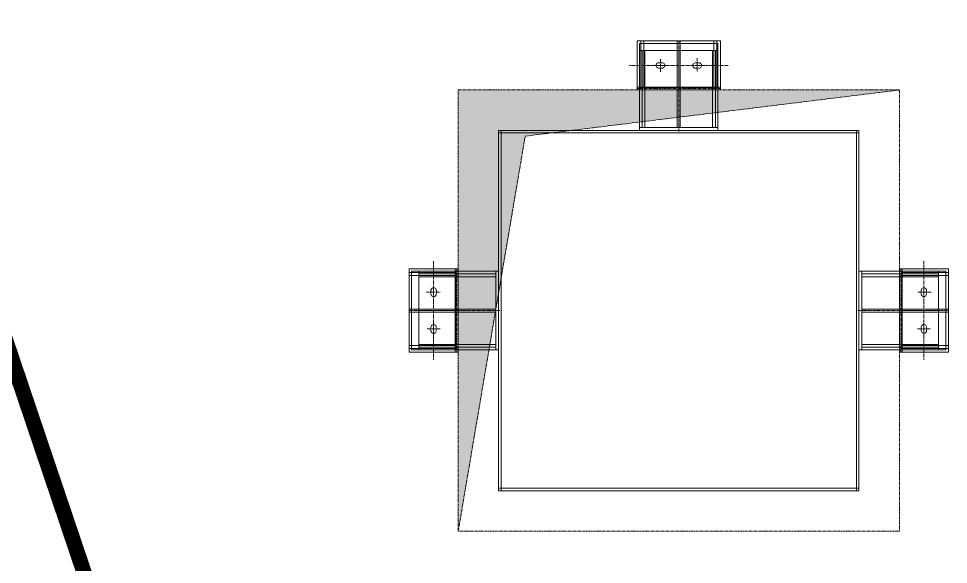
# Model space of a CAD drawing. Header units: inches. Extents: x 209270 to 234360, y -180214 to -150194.
# Drawn here: x 219318 to 223112, y -159300 to -157072 of the extents above; entities that cross this region are included whole.
import ezdxf

# ---------------------------------------------------------------- set-up
doc = ezdxf.new("R2010")
doc.units = ezdxf.units.IN
doc.header["$LTSCALE"] = 10
doc.header["$MEASUREMENT"] = 0
doc.linetypes.add('CENTER', pattern=[2, 1.25, -0.25, 0.25, -0.25])
doc.linetypes.add('HIDDEN', pattern=[0.375, 0.25, -0.125])
for name, color, linetype, lineweight in [('CEN', 1, 'CENTER', 9), ('Chute', 191, 'Continuous', 9), ('DIM.', 42, 'Continuous', 13), ('HIDDEN', 3, 'HIDDEN', 9), ('hoist', 221, 'Continuous', 9), ('MAIN OBJECT', 2, 'Continuous', 18), ('STR25', 30, 'Continuous', 5), ('STRUC-25HD', 3, 'HIDDEN', 5)]:
    doc.layers.add(name, color=color, linetype=linetype, lineweight=lineweight)

# ---------------------------------------------------------------- blocks, each defined once
blk = doc.blocks.new('A$C3120f6e4')
at = {"layer": 'CEN'}
for p, q in [((170, 94), (-170, 94)), ((0, -100), (0, 100)), ((-75, -26.2), (-75, 26)), ((75, -29.3), (75, 26.1)), ((-48.9, 0), (-101.1, 0)), ((101.1, 0), (48.9, 0))]:
    blk.add_line(p, q, dxfattribs=at)
at = {"layer": 'HIDDEN', "ltscale": 0.2, "elevation": 5435030.5}
for points in [[(-82, -11.1, -1), (-82, 10.9), (-68, 10.9, -1), (-68, -11.1)], [(68, 11.1, 1), (68, -10.9), (82, -10.9, 1), (82, 11.1)]]:
    blk.add_lwpolyline(points, format="xyb", close=True, dxfattribs=at)
at = {"layer": 'STR25', "ltscale": 0.2, "elevation": 5435030.5}
blk.add_lwpolyline([(-170, 100), (170, 100), (170, -100), (-170, -100)], close=True, dxfattribs=at)
at = {"layer": 'STRUC-25HD', "elevation": 5435030.5}
for points in [[(170, 88), (170, 100), (-170, 100), (-170, 88)], [(-143, -100), (-155, -100), (-155, 88), (-143, 88)], [(6, -100), (-6, -100), (-6, 88), (6, 88)], [(155, -100), (143, -100), (143, 88), (155, 88)]]:
    blk.add_lwpolyline(points, close=True, dxfattribs=at)
blk = doc.blocks.new('A$C67244592')
at = {"layer": 'hoist', "lineweight": 0, "const_width": 62.5}
blk.add_lwpolyline([(0, -500), (4.3, 5159.9, 0.081795), (-153.3, 6122), (-1342.4, 9643.9, -0.081584), (-1500.1, 10603.6), (-1500.1, 15050)], format="xyb", dxfattribs=at)

msp = doc.modelspace()

# ---------------------------------------------------------------- hatches: boundary and pattern name
at = {"layer": 'CEN'}
h = msp.add_hatch(color=256, dxfattribs=at)
h.dxf.hatch_style = 1
h.paths.add_polyline_path([(222912, -157363.8), (221112, -157363.8), (221112, -159163.8), (221385.3, -157552.2)])

# ---------------------------------------------------------------- linework, layer by layer
for p, q in [((222011.9, -157533.5), (222011.9, -157203.3)), ((222213.6, -157263.6), (221810.1, -157263.6)), ((221385.3, -157552.2), (222912, -157363.8)), ((221112, -159163.8), (221385.3, -157552.2)), ((221011.7, -158061.9), (221011.7, -158465.4)), ((223012, -158061.9), (223012, -158465.4)), ((221281.7, -158263.7), (220951.5, -158263.7)), ((222742, -158263.7), (223072.2, -158263.7))]:
    msp.add_line(p, q, dxfattribs=at)
msp.add_lwpolyline([(221112, -157363.8), (222912, -157363.8), (222912, -159163.8), (221112, -159163.8)], close=True, dxfattribs=at)
at = {"layer": 'Chute'}
for p, q in [((221276.9, -158998.7, -702228907.6), (221276.9, -157528.7, -702228907.6)), ((221276.9, -157528.7, -702228907.6), (222746.9, -157528.7, -702228907.6)), ((221276.9, -157538.7, -702228907.6), (222746.9, -157538.7, -702228907.6)), ((221286.9, -158998.7, -702228907.6), (221286.9, -157528.7, -702228907.6)), ((222736.9, -157528.7, -702228907.6), (222736.9, -158998.7, -702228907.6)), ((222746.9, -157528.7, -702228907.6), (222746.9, -158998.7, -702228907.6)), ((222746.9, -158988.7, -702228907.6), (221276.9, -158988.7, -702228907.6)), ((222746.9, -158998.7, -702228907.6), (221276.9, -158998.7, -702228907.6))]:
    msp.add_line(p, q, dxfattribs=at)
at = {"layer": 'MAIN OBJECT'}
for points, elevation in [([(222171.9, -157353.6), (222171.9, -157173.6), (221851.9, -157173.6), (221851.9, -157353.6)], -491057285.9), ([(222171.9, -157516.7), (222171.9, -157203.3), (221851.9, -157203.3), (221851.9, -157516.7)], -702228907.6), ([(221873.9, -157516.7), (221861.9, -157516.7), (221861.9, -157203.3), (221873.9, -157203.3)], -702228907.6), ([(222017.9, -157516.7), (222005.9, -157516.7), (222005.9, -157203.3), (222017.9, -157203.3)], -702212532.5), ([(222149.9, -157516.7), (222161.9, -157516.7), (222161.9, -157203.3), (222149.9, -157203.3)], -702228907.6), ([(222171.9, -157528.7), (222171.9, -157516.7), (221851.9, -157516.7), (221851.9, -157528.7)], -702228907.6), ([(221101.7, -158103.7), (220921.7, -158103.7), (220921.7, -158423.7), (221101.7, -158423.7)], -437826209.8), ([(221264.9, -158103.7), (220951.5, -158103.7), (220951.5, -158423.7), (221264.9, -158423.7)], -648997831.5), ([(221264.9, -158125.7), (221264.9, -158113.7), (220951.5, -158113.7), (220951.5, -158125.7)], -648997831.5), ([(221276.9, -158103.7), (221264.9, -158103.7), (221264.9, -158423.7), (221276.9, -158423.7)], -648997831.5), ([(222746.9, -158103.7), (222758.9, -158103.7), (222758.9, -158423.7), (222746.9, -158423.7)], -648997831.5), ([(222758.9, -158103.7), (223072.2, -158103.7), (223072.2, -158423.7), (222758.9, -158423.7)], -648997831.5), ([(222758.9, -158125.7), (222758.9, -158113.7), (223072.2, -158113.7), (223072.2, -158125.7)], -648997831.5), ([(222922, -158103.7), (223102, -158103.7), (223102, -158423.7), (222922, -158423.7)], -437826209.8), ([(221264.9, -158257.7), (221264.9, -158269.7), (220951.5, -158269.7), (220951.5, -158257.7)], -648981456.5), ([(222758.9, -158257.7), (222758.9, -158269.7), (223072.2, -158269.7), (223072.2, -158257.7)], -648981456.5), ([(221264.9, -158401.7), (221264.9, -158413.7), (220951.5, -158413.7), (220951.5, -158401.7)], -648997831.5), ([(222758.9, -158401.7), (222758.9, -158413.7), (223072.2, -158413.7), (223072.2, -158401.7)], -648997831.5)]:
    msp.add_lwpolyline(points, close=True, dxfattribs=dict(at, elevation=elevation))

# ---------------------------------------------------------------- block references
at = {"layer": 'DIM.'}
msp.add_blockref('A$C67244592', (220011.9, -166263.7), dxfattribs=at)
at = {"layer": 'MAIN OBJECT', "xscale": -1}
for p, rotation in [((222011.9, -157263.6, -491057285.9), 180), ((221011.7, -158263.7, -437826209.8), 270)]:
    msp.add_blockref('A$C3120f6e4', p, dxfattribs=dict(at, rotation=rotation))
at = {"layer": 'MAIN OBJECT', "rotation": 90.00000000000001}
msp.add_blockref('A$C3120f6e4', (223012, -158263.7, -437826209.8), dxfattribs=at)

doc.saveas('drawing.dxf')
